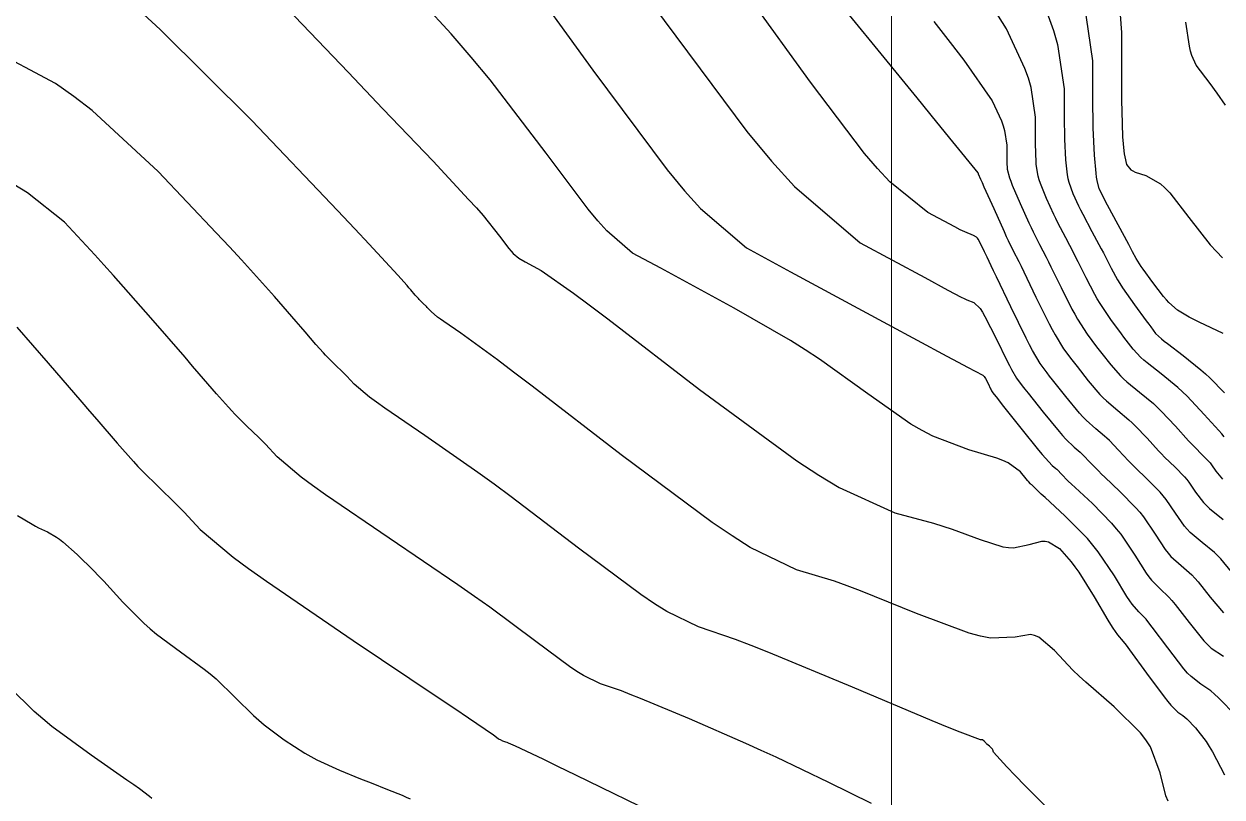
# Model space of a CAD drawing. Header units: metres. Extents: x 837475 to 838479, y 1189012 to 1191015.
# Drawn here: x 837841.15 to 837889.99, y 1189098.09 to 1189129.62 of the extents above; entities that cross this region are included whole.
import ezdxf

# ---------------------------------------------------------------- set-up
doc = ezdxf.new("R2010")
doc.units = ezdxf.units.M
doc.header["$LTSCALE"] = 0.3
doc.layers.add('COORD', color=7, linetype='Continuous', lineweight=20)
doc.layers.add('COTAS 10', color=1, linetype='Continuous')
doc.layers.add('COTAS INT', color=252, linetype='Continuous')

msp = doc.modelspace()

# ---------------------------------------------------------------- linework, layer by layer
at = {"layer": 'COORD'}
msp.add_line((837876.514, 1189013.872), (837876.514, 1191013.872), dxfattribs=at)
at = {"layer": 'COTAS 10'}
for points in [[(837890.377, 1189107.268), (837889.942, 1189107.8), (837889.814, 1189107.933), (837889.682, 1189108.061), (837889.178, 1189108.471), (837888.69, 1189108.881), (837888.568, 1189109.008), (837888.453, 1189109.14), (837888.084, 1189109.668), (837887.709, 1189110.224), (837887.59, 1189110.374), (837887.464, 1189110.523), (837886.95, 1189111.046), (837886.429, 1189111.541), (837886.298, 1189111.672), (837886.172, 1189111.799), (837885.765, 1189112.237), (837885.398, 1189112.625), (837885.298, 1189112.722), (837885.199, 1189112.813), (837884.846, 1189113.104), (837884.445, 1189113.464), (837884.315, 1189113.6), (837884.178, 1189113.75), (837883.615, 1189114.424), (837883.08, 1189115.101), (837882.961, 1189115.255), (837882.853, 1189115.394), (837882.568, 1189115.773), (837882.261, 1189116.298), (837882.14, 1189116.529), (837882.004, 1189116.797), (837881.382, 1189118.074), (837880.793, 1189119.309), (837880.678, 1189119.551), (837880.583, 1189119.749), (837880.411, 1189120.101), (837880.354, 1189120.217), (837880.332, 1189120.266), (837880.306, 1189120.323), (837880.186, 1189120.586), (837880.051, 1189120.837), (837880.015, 1189120.886), (837879.98, 1189120.925), (837879.858, 1189120.99), (837879.502, 1189121.135), (837879.318, 1189121.226), (837879.098, 1189121.337), (837877.997, 1189121.921), (837876.448, 1189123.178), (837875.946, 1189123.715), (837875.411, 1189124.333), (837873.213, 1189127.246), (837870.755, 1189130.658)], [(837890.03, 1189116.997), (837889.052, 1189117.455), (837888.838, 1189117.562), (837888.649, 1189117.66), (837888.172, 1189117.943), (837887.825, 1189118.254), (837887.718, 1189118.37), (837887.607, 1189118.498), (837887.163, 1189119.069), (837886.77, 1189119.618), (837886.69, 1189119.732), (837886.623, 1189119.83), (837886.487, 1189120.05), (837886.341, 1189120.329), (837886.269, 1189120.465), (837886.183, 1189120.626), (837885.755, 1189121.418), (837885.321, 1189122.228), (837885.23, 1189122.4), (837885.152, 1189122.549), (837884.978, 1189122.899), (837884.894, 1189123.231), (837884.873, 1189123.369), (837884.852, 1189123.526), (837884.787, 1189124.262), (837884.741, 1189125.38), (837884.733, 1189125.779), (837884.727, 1189126.216), (837884.723, 1189128.118), (837884.367, 1189130.526)], [(837887.788, 1189097.924), (837887.699, 1189098.146), (837887.46, 1189099.084), (837887.068, 1189100.132), (837886.883, 1189100.423), (837886.664, 1189100.715), (837885.596, 1189101.773), (837884.44, 1189102.771), (837884.165, 1189103.025), (837883.91, 1189103.269), (837883.152, 1189104.072), (837882.524, 1189104.605), (837882.35, 1189104.679), (837882.176, 1189104.722), (837881.549, 1189104.613), (837880.552, 1189104.569), (837880.145, 1189104.652), (837879.681, 1189104.778), (837877.532, 1189105.577), (837875.25, 1189106.502), (837874.702, 1189106.706), (837874.191, 1189106.888), (837872.648, 1189107.358), (837870.757, 1189108.273), (837870.026, 1189108.736), (837869.205, 1189109.289), (837865.491, 1189112.043), (837861.873, 1189114.84), (837861.112, 1189115.421), (837860.455, 1189115.917), (837858.956, 1189117.011), (837858.274, 1189117.477), (837858.133, 1189117.577), (837858.013, 1189117.666), (837857.754, 1189117.884), (837857.629, 1189118.018), (837857.594, 1189118.055), (837857.559, 1189118.09), (837857.431, 1189118.215), (837857.302, 1189118.341), (837857.266, 1189118.378), (837857.231, 1189118.416), (837857.104, 1189118.56), (837856.919, 1189118.775), (837856.847, 1189118.859), (837856.766, 1189118.952), (837856.399, 1189119.375), (837855.226, 1189120.64), (837854.637, 1189121.264), (837853.934, 1189122.008), (837850.441, 1189125.682), (837846.71, 1189129.392), (837845.858, 1189130.158)], [(837846.36, 1189098.03), (837846.265, 1189098.117), (837845.858, 1189098.421), (837845.627, 1189098.585), (837845.343, 1189098.784), (837843.891, 1189099.792), (837842.292, 1189100.97), (837841.917, 1189101.276), (837841.571, 1189101.573), (837840.563, 1189102.572)]]:
    msp.add_lwpolyline(points, dxfattribs=at)
at = {"layer": 'COTAS INT'}
for points in [[(837890.557, 1189101.404), (837889.84, 1189102.14), (837889.676, 1189102.291), (837889.527, 1189102.42), (837889.118, 1189102.697), (837888.723, 1189103.002), (837888.584, 1189103.149), (837888.433, 1189103.322), (837887.777, 1189104.171), (837887.146, 1189105.02), (837887.01, 1189105.194), (837886.89, 1189105.34), (837886.594, 1189105.647), (837886.328, 1189105.951), (837886.226, 1189106.096), (837886.113, 1189106.267), (837885.603, 1189107.105), (837884.935, 1189108.095), (837884.723, 1189108.362), (837884.498, 1189108.627), (837883.583, 1189109.559), (837882.777, 1189110.302), (837882.621, 1189110.447), (837882.492, 1189110.566), (837882.269, 1189110.778), (837882.233, 1189110.816), (837882.213, 1189110.834), (837882.179, 1189110.863), (837882.095, 1189110.954), (837882.055, 1189111.003), (837882.006, 1189111.061), (837881.769, 1189111.357), (837881.271, 1189111.714), (837881.058, 1189111.811), (837880.814, 1189111.907), (837879.661, 1189112.25), (837878.201, 1189112.805), (837877.763, 1189113.035), (837877.309, 1189113.299), (837875.547, 1189114.528), (837873.582, 1189115.945), (837873, 1189116.327), (837872.402, 1189116.705), (837870.106, 1189118.032), (837867.109, 1189119.651), (837865.961, 1189120.271), (837864.908, 1189121.174), (837864.543, 1189121.582), (837864.145, 1189122.059), (837862.442, 1189124.35), (837860.153, 1189127.34), (837859.385, 1189128.257), (837858.56, 1189129.212), (837855.099, 1189132.983)], [(837861.234, 1189132.044), (837864.342, 1189127.736), (837867.371, 1189123.661), (837868.078, 1189122.813), (837868.728, 1189122.088), (837870.6, 1189120.482), (837872.393, 1189119.513), (837876.348, 1189117.376), (837878.771, 1189116.07), (837879.238, 1189115.82), (837879.615, 1189115.618), (837880.239, 1189115.292), (837880.298, 1189115.233), (837880.32, 1189115.199), (837880.344, 1189115.159), (837880.45, 1189114.952), (837880.553, 1189114.739), (837880.575, 1189114.696), (837880.594, 1189114.659), (837880.639, 1189114.579), (837880.831, 1189114.336), (837880.942, 1189114.195), (837881.079, 1189114.023), (837881.782, 1189113.137), (837882.507, 1189112.238), (837882.658, 1189112.058), (837882.786, 1189111.907), (837883.068, 1189111.61), (837883.208, 1189111.494), (837883.248, 1189111.458), (837883.288, 1189111.419), (837883.434, 1189111.264), (837883.719, 1189110.977), (837883.846, 1189110.855), (837883.995, 1189110.715), (837884.706, 1189110.055), (837885.486, 1189109.259), (837885.678, 1189109.033), (837885.86, 1189108.805), (837886.43, 1189107.959), (837886.893, 1189107.225), (837887.007, 1189107.067), (837887.115, 1189106.928), (837887.455, 1189106.589), (837887.82, 1189106.247), (837887.944, 1189106.107), (837888.078, 1189105.947), (837888.644, 1189105.203), (837889.242, 1189104.463), (837889.396, 1189104.305), (837889.545, 1189104.167), (837890.044, 1189103.839)], [(837873.318, 1189131.78), (837877.547, 1189126.601), (837878.354, 1189125.611), (837879.004, 1189124.815), (837880.039, 1189123.544), (837880.044, 1189123.532), (837880.046, 1189123.526), (837880.048, 1189123.517), (837880.048, 1189123.503), (837880.145, 1189123.284), (837880.206, 1189123.147), (837880.282, 1189122.978), (837880.679, 1189122.089), (837881.103, 1189121.153), (837881.195, 1189120.953), (837881.276, 1189120.779), (837881.48, 1189120.365), (837881.703, 1189119.924), (837881.796, 1189119.734), (837881.903, 1189119.513), (837882.403, 1189118.469), (837882.935, 1189117.394), (837883.061, 1189117.154), (837883.179, 1189116.939), (837883.532, 1189116.37), (837883.864, 1189115.923), (837883.97, 1189115.785), (837884.081, 1189115.641), (837884.532, 1189115.067), (837885.013, 1189114.506), (837885.144, 1189114.37), (837885.274, 1189114.243), (837885.735, 1189113.851), (837886.194, 1189113.473), (837886.323, 1189113.354), (837886.453, 1189113.229), (837886.93, 1189112.724), (837887.399, 1189112.21), (837887.524, 1189112.08), (837887.646, 1189111.954), (837888.073, 1189111.542), (837888.452, 1189111.155), (837888.546, 1189111.045), (837888.634, 1189110.934), (837888.911, 1189110.523), (837889.233, 1189110.098), (837889.349, 1189109.978), (837889.477, 1189109.857), (837890.039, 1189109.413)], [(837885.699, 1189131.806), (837885.892, 1189129.268), (837885.891, 1189126.978), (837885.895, 1189126.485), (837885.901, 1189126.054), (837885.934, 1189125.007), (837885.986, 1189124.441), (837886.004, 1189124.313), (837886.022, 1189124.197), (837886.099, 1189123.884), (837886.271, 1189123.673), (837886.349, 1189123.622), (837886.441, 1189123.575), (837886.882, 1189123.433), (837887.473, 1189123.097), (837887.659, 1189122.928), (837887.854, 1189122.726), (837888.638, 1189121.722), (837889.507, 1189120.605), (837889.756, 1189120.333), (837890.009, 1189120.076)], [(837866.293, 1189131.049), (837870.615, 1189125.236), (837871.626, 1189124.027), (837872.555, 1189122.991), (837875.238, 1189120.694), (837877.871, 1189119.271), (837878.806, 1189118.765), (837879.357, 1189118.478), (837879.479, 1189118.419), (837879.587, 1189118.37), (837879.867, 1189118.263), (837880.124, 1189118.008), (837880.219, 1189117.864), (837880.323, 1189117.689), (837880.784, 1189116.791), (837881.229, 1189115.871), (837881.324, 1189115.682), (837881.407, 1189115.521), (837881.603, 1189115.176), (837881.842, 1189114.865), (837881.951, 1189114.725), (837882.079, 1189114.562), (837882.699, 1189113.78), (837883.343, 1189112.994), (837883.487, 1189112.829), (837883.616, 1189112.686), (837883.957, 1189112.357), (837884.204, 1189112.154), (837884.273, 1189112.09), (837884.343, 1189112.022), (837884.599, 1189111.751), (837884.946, 1189111.388), (837885.072, 1189111.263), (837885.212, 1189111.128), (837885.828, 1189110.551), (837886.475, 1189109.891), (837886.634, 1189109.704), (837886.785, 1189109.514), (837887.257, 1189108.814), (837887.673, 1189108.183), (837887.788, 1189108.037), (837887.903, 1189107.904), (837888.317, 1189107.53), (837888.751, 1189107.154), (837888.879, 1189107.02), (837889.01, 1189106.873), (837889.51, 1189106.235), (837890.051, 1189105.604)], [(837890.081, 1189112.78), (837889.975, 1189112.896), (837889.852, 1189113.032), (837889.26, 1189113.696), (837888.563, 1189114.435), (837888.373, 1189114.618), (837888.184, 1189114.793), (837887.512, 1189115.345), (837886.933, 1189115.8), (837886.802, 1189115.912), (837886.684, 1189116.019), (837886.365, 1189116.353), (837886.083, 1189116.719), (837885.989, 1189116.845), (837885.887, 1189116.982), (837885.46, 1189117.564), (837885.016, 1189118.221), (837884.904, 1189118.404), (837884.796, 1189118.588), (837884.445, 1189119.26), (837884.122, 1189119.921), (837884.033, 1189120.099), (837883.943, 1189120.275), (837883.618, 1189120.891), (837883.299, 1189121.503), (837883.212, 1189121.676), (837883.127, 1189121.851), (837882.829, 1189122.494), (837882.588, 1189123.104), (837882.539, 1189123.258), (837882.499, 1189123.405), (837882.417, 1189123.883), (837882.394, 1189124.444), (837882.39, 1189124.644), (837882.387, 1189124.863), (837882.385, 1189125.817), (837882.207, 1189127.026), (837882.092, 1189127.406), (837881.95, 1189127.806), (837881.203, 1189129.413), (837879.931, 1189131.451)], [(837851.26, 1189130.906), (837854.363, 1189127.651), (837855.787, 1189126.157), (837857.829, 1189124.016), (837859.279, 1189122.464), (837859.593, 1189122.115), (837859.868, 1189121.802), (837860.542, 1189120.965), (837860.919, 1189120.457), (837861.008, 1189120.351), (837861.089, 1189120.26), (837861.322, 1189120.06), (837861.577, 1189119.922), (837862.241, 1189119.564), (837863.554, 1189118.644), (837864.193, 1189118.167), (837864.951, 1189117.592), (837868.687, 1189114.711), (837872.654, 1189111.803), (837873.558, 1189111.211), (837874.379, 1189110.713), (837876.644, 1189109.682), (837878.224, 1189109.256), (837878.613, 1189109.137), (837878.981, 1189109.018), (837880.134, 1189108.588), (837881.057, 1189108.294), (837881.28, 1189108.262), (837881.488, 1189108.251), (837882.124, 1189108.386), (837882.645, 1189108.529), (837882.781, 1189108.522), (837882.914, 1189108.495), (837883.366, 1189108.231), (837883.844, 1189107.687), (837883.993, 1189107.484), (837884.15, 1189107.257), (837884.776, 1189106.25), (837885.333, 1189105.31), (837885.446, 1189105.126), (837885.54, 1189104.975), (837885.733, 1189104.706), (837885.959, 1189104.433), (837886.075, 1189104.28), (837886.215, 1189104.094), (837886.911, 1189103.139), (837887.623, 1189102.181), (837887.773, 1189101.993), (837887.901, 1189101.838), (837888.192, 1189101.556), (837888.396, 1189101.417), (837888.47, 1189101.353), (837888.552, 1189101.278), (837888.909, 1189100.911), (837889.338, 1189100.35), (837889.465, 1189100.152), (837889.595, 1189099.936), (837890.091, 1189099)], [(837878.239, 1189129.72), (837878.906, 1189128.866), (837879.467, 1189128.133), (837880.621, 1189126.479), (837880.997, 1189125.669), (837881.069, 1189125.468), (837881.126, 1189125.276), (837881.216, 1189124.667), (837881.217, 1189124.187), (837881.219, 1189124.076), (837881.221, 1189123.975), (837881.233, 1189123.693), (837881.322, 1189123.345), (837881.372, 1189123.203), (837881.435, 1189123.041), (837881.754, 1189122.291), (837882.115, 1189121.502), (837882.204, 1189121.315), (837882.287, 1189121.141), (837882.549, 1189120.628), (837882.823, 1189120.1), (837882.914, 1189119.916), (837883.013, 1189119.717), (837883.424, 1189118.864), (837883.865, 1189117.991), (837883.983, 1189117.779), (837884.098, 1189117.58), (837884.496, 1189116.967), (837884.876, 1189116.453), (837884.979, 1189116.315), (837885.082, 1189116.18), (837885.448, 1189115.71), (837885.849, 1189115.263), (837885.973, 1189115.141), (837886.104, 1189115.021), (837886.624, 1189114.598), (837887.189, 1189114.133), (837887.348, 1189113.986), (837887.508, 1189113.832), (837888.095, 1189113.21), (837888.625, 1189112.621), (837888.749, 1189112.488), (837888.864, 1189112.367), (837889.195, 1189112.038), (837889.441, 1189111.787), (837889.501, 1189111.716), (837889.559, 1189111.644), (837889.738, 1189111.378), (837890.013, 1189111.055)], [(837882.903, 1189129.943), (837883.116, 1189129.345), (837883.287, 1189128.776), (837883.554, 1189126.968), (837883.557, 1189125.54), (837883.562, 1189125.211), (837883.568, 1189124.912), (837883.602, 1189124.072), (837883.676, 1189123.466), (837883.706, 1189123.313), (837883.741, 1189123.167), (837883.903, 1189122.696), (837884.14, 1189122.2), (837884.221, 1189122.038), (837884.31, 1189121.866), (837884.687, 1189121.155), (837885.063, 1189120.45), (837885.151, 1189120.282), (837885.232, 1189120.125), (837885.466, 1189119.655), (837885.727, 1189119.185), (837885.825, 1189119.029), (837885.935, 1189118.862), (837886.424, 1189118.161), (837886.898, 1189117.511), (837886.998, 1189117.375), (837887.084, 1189117.259), (837887.282, 1189116.997), (837887.52, 1189116.775), (837887.631, 1189116.683), (837887.762, 1189116.579), (837888.401, 1189116.093), (837889.126, 1189115.512), (837889.312, 1189115.348), (837889.491, 1189115.182), (837890.083, 1189114.571)], [(837890.126, 1189126.31), (837889.786, 1189126.791), (837889.501, 1189127.189), (837888.938, 1189127.936), (837888.752, 1189128.329), (837888.706, 1189128.504), (837888.661, 1189128.708), (837888.517, 1189129.684)], [(837884.138, 1189096.373), (837881.969, 1189098.547), (837881.553, 1189098.97), (837881.218, 1189099.316), (837880.678, 1189099.917), (837880.643, 1189100.012), (837880.626, 1189100.038), (837880.606, 1189100.065), (837880.509, 1189100.161), (837880.404, 1189100.252), (837880.379, 1189100.275), (837880.355, 1189100.297), (837880.287, 1189100.37), (837880.229, 1189100.419), (837880.214, 1189100.425), (837880.198, 1189100.429), (837880.141, 1189100.419), (837879.307, 1189100.731), (837878.802, 1189100.938), (837878.177, 1189101.197), (837874.93, 1189102.567), (837871.519, 1189103.985), (837870.791, 1189104.275), (837870.158, 1189104.52), (837868.652, 1189105.033), (837867.358, 1189105.659), (837866.858, 1189105.975), (837866.296, 1189106.354), (837863.756, 1189108.238), (837861.006, 1189110.334), (837860.313, 1189110.847), (837859.649, 1189111.33), (837857.496, 1189112.83), (837855.86, 1189113.947), (837855.523, 1189114.189), (837855.235, 1189114.401), (837854.612, 1189114.924), (837854.313, 1189115.247), (837854.229, 1189115.334), (837854.144, 1189115.419), (837853.837, 1189115.718), (837853.528, 1189116.022), (837853.443, 1189116.11), (837853.358, 1189116.201), (837853.054, 1189116.545), (837852.61, 1189117.063), (837852.437, 1189117.263), (837852.243, 1189117.487), (837851.362, 1189118.501), (837850.014, 1189119.998), (837849.525, 1189120.526), (837848.986, 1189121.105), (837846.623, 1189123.605), (837843.928, 1189126.093), (837843.181, 1189126.663), (837842.432, 1189127.182), (837839.723, 1189128.629)], [(837875.706, 1189097.833), (837873.966, 1189098.689), (837871.815, 1189099.711), (837871.202, 1189099.992), (837870.581, 1189100.272), (837868.276, 1189101.278), (837866.288, 1189102.106), (837865.867, 1189102.275), (837865.503, 1189102.417), (837864.656, 1189102.708), (837863.959, 1189103.045), (837863.69, 1189103.215), (837863.388, 1189103.419), (837862.021, 1189104.433), (837860.14, 1189105.829), (837859.514, 1189106.273), (837858.842, 1189106.743), (837856.035, 1189108.65), (837853.446, 1189110.418), (837852.912, 1189110.801), (837852.457, 1189111.137), (837851.471, 1189111.964), (837850.996, 1189112.476), (837850.863, 1189112.613), (837850.73, 1189112.748), (837850.243, 1189113.221), (837849.755, 1189113.702), (837849.62, 1189113.842), (837849.486, 1189113.986), (837849.003, 1189114.531), (837848.3, 1189115.35), (837848.027, 1189115.667), (837847.72, 1189116.022), (837846.325, 1189117.627), (837844.802, 1189119.356), (837844.413, 1189119.789), (837844.039, 1189120.201), (837842.806, 1189121.527), (837841.295, 1189122.732), (837840.745, 1189123.069)], [(837840.863, 1189117.248), (837842.137, 1189115.778), (837843.511, 1189114.195), (837843.829, 1189113.827), (837844.121, 1189113.488), (837844.953, 1189112.517), (837845.613, 1189111.771), (837845.797, 1189111.574), (837845.981, 1189111.382), (837846.65, 1189110.724), (837847.316, 1189110.077), (837847.498, 1189109.892), (837847.68, 1189109.704), (837848.329, 1189109.004), (837849.678, 1189107.872), (837850.301, 1189107.412), (837851.033, 1189106.889), (837854.575, 1189104.469), (837858.036, 1189102.156), (837858.715, 1189101.7), (837859.274, 1189101.323), (837860.286, 1189100.628), (837860.48, 1189100.484), (837860.523, 1189100.455), (837860.561, 1189100.431), (837860.659, 1189100.384), (837860.779, 1189100.342), (837860.831, 1189100.322), (837860.891, 1189100.298), (837861.172, 1189100.181), (837862.309, 1189099.643), (837862.907, 1189099.353), (837863.629, 1189099.003), (837867.261, 1189097.232)], [(837840.893, 1189109.567), (837841.483, 1189109.213), (837841.621, 1189109.136), (837841.748, 1189109.069), (837842.113, 1189108.9), (837842.475, 1189108.694), (837842.6, 1189108.602), (837842.736, 1189108.495), (837843.315, 1189107.984), (837843.997, 1189107.316), (837844.198, 1189107.111), (837844.403, 1189106.896), (837845.187, 1189106.044), (837846.044, 1189105.178), (837846.296, 1189104.955), (837846.553, 1189104.738), (837847.536, 1189104.011), (837848.499, 1189103.311), (837848.745, 1189103.11), (837848.982, 1189102.907), (837849.764, 1189102.151), (837850.508, 1189101.415), (837850.722, 1189101.224), (837850.94, 1189101.039), (837851.753, 1189100.42), (837852.607, 1189099.878), (837852.85, 1189099.742), (837853.096, 1189099.612), (837854.008, 1189099.193), (837854.875, 1189098.84), (837855.092, 1189098.753), (837855.301, 1189098.669), (837855.972, 1189098.404), (837856.572, 1189098.161), (837856.736, 1189098.092), (837856.898, 1189098.021)]]:
    msp.add_lwpolyline(points, dxfattribs=at)

doc.saveas('drawing.dxf')
